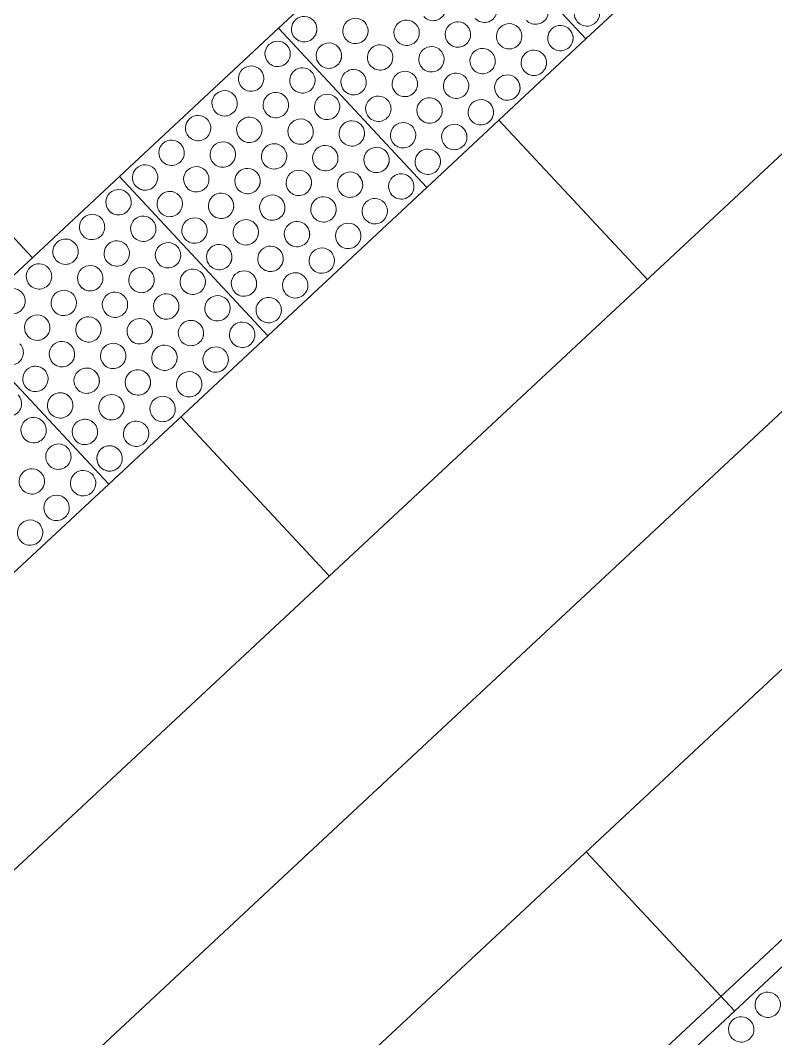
# Model space of a CAD drawing. Header units: millimetres. Extents: x -71377 to 516042, y -145869 to 441446.
# Drawn here: x 280561 to 281602, y 175389 to 176793 of the extents above; entities that cross this region are included whole.
import ezdxf

# ---------------------------------------------------------------- set-up
doc = ezdxf.new("R2010")
doc.units = ezdxf.units.MM
doc.header["$LTSCALE"] = 1000
for name, color, linetype, lineweight in [('A-fnsh', 5, 'Continuous', 5), ('A-hat', 251, 'Continuous', 5), ('A-strs', 7, 'Continuous', 5), ('AA_점형블럭', 8, 'Continuous', 5)]:
    doc.layers.add(name, color=color, linetype=linetype, lineweight=lineweight)

# ---------------------------------------------------------------- blocks, each defined once
blk = doc.blocks.new('점자블럭_원형_개수_ - 점자블럭_원형_개수_-6781048-지반층 배치도')
at = {"layer": 'AA_점형블럭'}
for p, q in [((1200, 0), (1200, 300)), ((1500, 300), (1200, 300)), ((1200, 300), (1200, 0)), ((1500, 0), (1500, 300)), ((1800, 300), (1500, 300)), ((1500, 300), (1500, 0)), ((1800, 0), (1800, 300)), ((2100, 300), (1800, 300)), ((1800, 300), (1800, 0)), ((2100, 0), (2100, 300)), ((2100, 300), (2100, 0)), ((900, 0), (1200, 0)), ((1500, 0), (1800, 0)), ((1800, 0), (2100, 0)), ((2100, 0), (2400, 0)), ((1200, 0), (1500, 0))]:
    blk.add_line(p, q, dxfattribs=at)
for centre, start, end in [((1275, 275), 0, 180), ((1275, 275), 0, 180), ((1275, 275), 0, 180), ((1275, 275), 0, 180), ((1325, 275), 360, 180), ((1325, 275), 360, 180), ((1325, 275), 0, 180), ((1325, 275), 0, 180), ((1375, 275), 0, 180), ((1375, 275), 360, 180), ((1375, 275), 360, 180), ((1375, 275), 360, 180), ((1425, 275), 0, 180), ((1425, 275), 0, 180), ((1425, 275), 0, 180), ((1425, 275), 0, 180), ((1475, 275), 0, 180), ((1475, 275), 360, 180), ((1475, 275), 360, 180), ((1475, 275), 360, 180), ((1525, 275), 0, 180), ((1525, 275), 360, 180), ((1525, 275), 360, 180), ((1525, 275), 0, 180), ((1575, 275), 360, 180), ((1575, 275), 0, 180), ((1575, 275), 0, 180), ((1575, 275), 0, 180), ((1625, 275), 0, 180), ((1625, 275), 0, 180), ((1625, 275), 360, 180), ((1625, 275), 0, 180), ((1675, 275), 360, 180), ((1675, 275), 0, 180), ((1675, 275), 360, 180), ((1675, 275), 0, 180), ((1725, 275), 0, 180), ((1725, 275), 0, 180), ((1725, 275), 0, 180), ((1725, 275), 0, 180), ((1775, 275), 360, 180), ((1775, 275), 360, 180), ((1775, 275), 0, 180), ((1775, 275), 0, 180), ((1825, 275), 0, 180), ((1825, 275), 0, 180), ((1825, 275), 0, 180), ((1825, 275), 0, 180), ((1275, 275), 180, 0), ((1275, 275), 180, 360), ((1275, 275), 300, 360), ((1275, 275), 300, 0), ((1325, 275), 180, 360), ((1325, 275), 180, 210), ((1325, 275), 180, 0), ((1325, 275), 180, 210), ((1325, 275), 300, 0), ((1325, 275), 300, 0), ((1375, 275), 180, 360), ((1375, 275), 180, 210), ((1375, 275), 180, 360), ((1375, 275), 180, 210), ((1375, 275), 300, 360), ((1375, 275), 300, 360), ((1425, 275), 180, 360), ((1425, 275), 180, 210), ((1425, 275), 180, 360), ((1425, 275), 180, 210), ((1425, 275), 300, 0), ((1425, 275), 300, 360), ((1475, 275), 180, 360), ((1475, 275), 180, 210), ((1475, 275), 180, 360), ((1475, 275), 180, 210), ((1475, 275), 300, 360), ((1475, 275), 300, 360), ((1525, 275), 180, 360), ((1525, 275), 180, 210.4483), ((1525, 275), 180, 0), ((1525, 275), 180, 210.4483), ((1525, 275), 300, 360), ((1525, 275), 300, 0), ((1575, 275), 180, 360), ((1575, 275), 180, 210), ((1575, 275), 180, 360), ((1575, 275), 180, 210), ((1575, 275), 300, 0), ((1575, 275), 300, 360), ((1625, 275), 180, 360), ((1625, 275), 180, 210), ((1625, 275), 180, 360), ((1625, 275), 180, 210), ((1625, 275), 300, 360), ((1625, 275), 300, 0), ((1675, 275), 180, 0), ((1675, 275), 180, 210), ((1675, 275), 180, 360), ((1675, 275), 180, 210), ((1675, 275), 300, 0), ((1675, 275), 300, 0), ((1725, 275), 180, 0), ((1725, 275), 180, 210), ((1725, 275), 180, 360), ((1725, 275), 180, 210), ((1725, 275), 300, 0), ((1725, 275), 300, 360), ((1775, 275), 180, 360), ((1775, 275), 180, 210), ((1775, 275), 180, 360), ((1775, 275), 180, 210), ((1775, 275), 300, 360), ((1775, 275), 300, 0), ((1825, 275), 180, 360), ((1825, 275), 180, 210), ((1825, 275), 180, 0), ((1825, 275), 180, 210), ((1825, 275), 285, 360), ((1825, 275), 285, 0), ((1275, 225), 0, 180), ((1275, 225), 0, 180), ((1275, 225), 0, 180), ((1275, 225), 0, 180), ((1325, 225), 360, 180), ((1325, 225), 0, 180), ((1325, 225), 0, 180), ((1325, 225), 0, 180), ((1375, 225), 0, 180), ((1375, 225), 0, 180), ((1375, 225), 360, 180), ((1375, 225), 0, 180), ((1425, 225), 0, 180), ((1425, 225), 0, 180), ((1425, 225), 0, 180), ((1425, 225), 360, 180), ((1475, 225), 0, 180), ((1475, 225), 0, 180), ((1475, 225), 360, 180), ((1475, 225), 360, 180), ((1525, 225), 0, 180), ((1525, 225), 0, 180), ((1525, 225), 360, 180), ((1525, 225), 360, 180), ((1575, 225), 360, 180), ((1575, 225), 360, 180), ((1575, 225), 0, 180), ((1575, 225), 360, 180), ((1625, 225), 0, 180), ((1625, 225), 0, 180), ((1625, 225), 0, 180), ((1625, 225), 0, 180), ((1675, 225), 0, 180), ((1675, 225), 0, 180), ((1675, 225), 0, 180), ((1675, 225), 360, 180), ((1725, 225), 0, 180), ((1725, 225), 0, 180), ((1725, 225), 0, 180), ((1725, 225), 0, 180), ((1775, 225), 360, 180), ((1775, 225), 360, 180), ((1775, 225), 360, 180), ((1775, 225), 360, 180), ((1825, 225), 0, 180), ((1825, 225), 0, 180), ((1825, 225), 0, 180), ((1825, 225), 0, 180), ((1875, 225), 360, 180), ((1875, 225), 360, 180), ((1875, 225), 0, 180), ((1875, 225), 360, 180), ((1225, 225), 180, 360), ((1225, 225), 180, 360), ((1225, 225), 300, 360), ((1225, 225), 300, 360), ((1275, 225), 180, 360), ((1275, 225), 180, 210), ((1275, 225), 180, 360), ((1275, 225), 180, 210), ((1275, 225), 300, 0), ((1275, 225), 300, 0), ((1325, 225), 180, 0), ((1325, 225), 180, 210), ((1325, 225), 180, 360), ((1325, 225), 180, 210), ((1325, 225), 300, 0), ((1325, 225), 300, 360), ((1375, 225), 180, 360), ((1375, 225), 180, 210), ((1375, 225), 180, 360), ((1375, 225), 180, 210), ((1375, 225), 300, 360), ((1375, 225), 300, 0), ((1425, 225), 180, 360), ((1425, 225), 180, 210), ((1425, 225), 180, 360), ((1425, 225), 180, 210), ((1425, 225), 300, 360), ((1425, 225), 300, 360), ((1475, 225), 180, 360), ((1475, 225), 180, 210), ((1475, 225), 180, 360), ((1475, 225), 180, 210), ((1475, 225), 300, 360), ((1475, 225), 300, 360), ((1525, 225), 180, 360), ((1525, 225), 180, 210), ((1525, 225), 180, 360), ((1525, 225), 180, 210), ((1525, 225), 300, 0), ((1525, 225), 300, 0), ((1575, 225), 180, 360), ((1575, 225), 180, 210), ((1575, 225), 180, 360), ((1575, 225), 180, 210), ((1575, 225), 300, 0), ((1575, 225), 300, 360), ((1625, 225), 180, 360), ((1625, 225), 180, 210), ((1625, 225), 180, 360), ((1625, 225), 180, 210), ((1625, 225), 300, 360), ((1625, 225), 300, 360), ((1675, 225), 180, 360), ((1675, 225), 180, 210), ((1675, 225), 180, 0), ((1675, 225), 180, 210), ((1675, 225), 300, 0), ((1675, 225), 300, 0), ((1725, 225), 180, 360), ((1725, 225), 180, 210), ((1725, 225), 180, 0), ((1725, 225), 180, 210), ((1725, 225), 300, 360), ((1725, 225), 300, 0), ((1775, 225), 180, 0), ((1775, 225), 180, 210), ((1775, 225), 180, 360), ((1775, 225), 180, 210), ((1775, 225), 300, 0), ((1775, 225), 300, 0), ((1825, 225), 180, 0), ((1825, 225), 180, 210), ((1825, 225), 180, 0), ((1825, 225), 180, 210), ((1825, 225), 285, 0), ((1825, 225), 285, 0), ((1875, 225), 180, 360), ((1875, 225), 180, 210), ((1875, 225), 180, 360), ((1875, 225), 180, 210), ((1875, 225), 285, 360), ((1875, 225), 285, 0), ((1225, 175), 360, 180), ((1225, 175), 90, 180), ((1225, 175), 0, 180), ((1225, 175), 90, 180), ((1225, 175), 360, 60), ((1225, 175), 0, 60), ((1275, 175), 360, 180), ((1275, 175), 360, 180), ((1275, 175), 360, 180), ((1275, 175), 360, 180), ((1325, 175), 0, 180), ((1325, 175), 0, 180), ((1325, 175), 0, 180), ((1325, 175), 0, 180), ((1375, 175), 0, 180), ((1375, 175), 0, 180), ((1375, 175), 0, 180), ((1375, 175), 0, 180), ((1425, 175), 0, 180), ((1425, 175), 360, 180), ((1425, 175), 360, 180), ((1425, 175), 360, 180), ((1475, 175), 0, 180), ((1475, 175), 0, 180), ((1475, 175), 0, 180), ((1475, 175), 0, 180), ((1525, 175), 360, 180), ((1525, 175), 0, 180), ((1525, 175), 0, 180), ((1525, 175), 360, 180), ((1575, 175), 0, 180), ((1575, 175), 360, 180), ((1575, 175), 0, 180), ((1575, 175), 0, 180), ((1625, 175), 0, 180), ((1625, 175), 0, 180), ((1625, 175), 0, 180), ((1625, 175), 0, 180), ((1675, 175), 0, 180), ((1675, 175), 0, 180), ((1675, 175), 360, 180), ((1675, 175), 0, 180), ((1725, 175), 0, 180), ((1725, 175), 0, 180), ((1725, 175), 360, 180), ((1725, 175), 0, 180), ((1775, 175), 0, 180), ((1775, 175), 360, 180), ((1775, 175), 0, 180), ((1775, 175), 360, 180), ((1825, 175), 0, 180), ((1825, 175), 0, 180), ((1825, 175), 0, 180), ((1825, 175), 360, 180), ((1875, 175), 0, 180), ((1875, 175), 0, 180), ((1875, 175), 360, 180), ((1875, 175), 0, 180), ((1925, 175), 360, 180), ((1925, 175), 0, 180), ((1925, 175), 0, 180), ((1925, 175), 0, 180), ((1175, 175), 180, 360), ((1175, 175), 180, 0), ((1175, 175), 180, 360), ((1175, 175), 180, 0), ((1225, 175), 180, 360), ((1225, 175), 180, 210), ((1225, 175), 180, 360), ((1225, 175), 180, 210), ((1225, 175), 300, 0), ((1225, 175), 300, 360), ((1275, 175), 180, 360), ((1275, 175), 180, 210), ((1275, 175), 180, 360), ((1275, 175), 180, 210), ((1275, 175), 285, 360), ((1275, 175), 285, 360), ((1325, 175), 180, 0), ((1325, 175), 180, 210), ((1325, 175), 180, 360), ((1325, 175), 180, 210), ((1325, 175), 285, 0), ((1325, 175), 285, 0), ((1375, 175), 180, 360), ((1375, 175), 180, 210), ((1375, 175), 180, 360), ((1375, 175), 180, 210), ((1375, 175), 300, 360), ((1375, 175), 300, 0), ((1425, 175), 180, 360), ((1425, 175), 180, 210), ((1425, 175), 180, 360), ((1425, 175), 180, 210), ((1425, 175), 300, 0), ((1425, 175), 300, 360), ((1475, 175), 180, 360), ((1475, 175), 180, 210), ((1475, 175), 180, 360), ((1475, 175), 180, 210), ((1475, 175), 300, 0), ((1475, 175), 300, 0), ((1525, 175), 180, 360), ((1525, 175), 180, 210), ((1525, 175), 180, 360), ((1525, 175), 180, 210), ((1525, 175), 300, 360), ((1525, 175), 300, 360), ((1575, 175), 180, 360), ((1575, 175), 180, 210), ((1575, 175), 180, 360), ((1575, 175), 180, 210), ((1575, 175), 285, 0), ((1575, 175), 285, 360), ((1625, 175), 180, 360), ((1625, 175), 180, 210), ((1625, 175), 180, 0), ((1625, 175), 180, 210), ((1625, 175), 285, 360), ((1625, 175), 285, 0), ((1675, 175), 180, 360), ((1675, 175), 180, 210), ((1675, 175), 180, 360), ((1675, 175), 180, 210), ((1675, 175), 300, 360), ((1675, 175), 300, 0), ((1725, 175), 180, 0), ((1725, 175), 180, 210), ((1725, 175), 180, 360), ((1725, 175), 180, 210), ((1725, 175), 300, 0), ((1725, 175), 300, 0), ((1775, 175), 180, 360), ((1775, 175), 180, 210), ((1775, 175), 180, 360), ((1775, 175), 180, 210), ((1775, 175), 300, 360), ((1775, 175), 300, 0), ((1825, 175), 180, 360), ((1825, 175), 180, 210), ((1825, 175), 180, 360), ((1825, 175), 180, 210), ((1825, 175), 300, 360), ((1825, 175), 300, 0), ((1875, 175), 180, 360), ((1875, 175), 180, 210), ((1875, 175), 180, 0), ((1875, 175), 180, 210), ((1875, 175), 300, 0), ((1875, 175), 300, 360), ((1925, 175), 180, 360), ((1925, 175), 180, 210), ((1925, 175), 180, 360), ((1925, 175), 180, 210), ((1925, 175), 300, 360), ((1925, 175), 300, 0), ((1975, 175), 180, 360), ((1975, 175), 180, 360), ((1175, 125), 0, 180), ((1175, 125), 0, 180), ((1175, 125), 0, 180), ((1175, 125), 0, 180), ((1225, 125), 0, 180), ((1225, 125), 90, 180), ((1225, 125), 0, 180), ((1225, 125), 90, 180), ((1275, 125), 360, 180), ((1275, 125), 360, 180), ((1275, 125), 360, 180), ((1275, 125), 0, 180), ((1325, 125), 0, 180), ((1325, 125), 0, 180), ((1325, 125), 0, 180), ((1325, 125), 0, 180), ((1375, 125), 0, 180), ((1375, 125), 0, 180), ((1375, 125), 0, 180), ((1375, 125), 360, 180), ((1425, 125), 0, 180), ((1425, 125), 0, 180), ((1425, 125), 0, 180), ((1425, 125), 0, 180), ((1475, 125), 0, 180), ((1475, 125), 0, 180), ((1475, 125), 360, 180), ((1475, 125), 360, 180), ((1525, 125), 360, 180), ((1525, 125), 0, 180), ((1525, 125), 360, 180), ((1525, 125), 360, 180), ((1575, 125), 0, 180), ((1575, 125), 0, 180), ((1575, 125), 0, 180), ((1575, 125), 0, 180), ((1625, 125), 0, 180), ((1625, 125), 0, 180), ((1625, 125), 0, 180), ((1625, 125), 0, 180), ((1675, 125), 0, 180), ((1675, 125), 0, 180), ((1675, 125), 0, 180), ((1675, 125), 360, 180), ((1725, 125), 360, 180), ((1725, 125), 0, 180), ((1725, 125), 360, 180), ((1725, 125), 360, 180), ((1775, 125), 360, 180), ((1775, 125), 360, 180), ((1775, 125), 0, 180), ((1775, 125), 360, 180), ((1825, 125), 360, 180), ((1825, 125), 360, 180), ((1825, 125), 0, 180), ((1825, 125), 0, 180), ((1875, 125), 0, 180), ((1875, 125), 0, 180), ((1875, 125), 0, 180), ((1875, 125), 0, 180), ((1925, 125), 0, 180), ((1925, 125), 0, 180), ((1925, 125), 0, 180), ((1925, 125), 0, 180), ((1975, 125), 0, 180), ((1975, 125), 0, 180), ((1975, 125), 0, 180), ((1975, 125), 0, 180), ((1225, 125), 0, 60), ((1225, 125), 0, 60), ((1175, 125), 180, 360), ((1175, 125), 180, 360), ((1175, 125), 180, 360), ((1175, 125), 180, 360), ((1225, 125), 180, 360), ((1225, 125), 180, 360), ((1225, 125), 180, 360), ((1225, 125), 180, 360), ((1275, 125), 180, 360), ((1275, 125), 180, 210), ((1275, 125), 180, 360), ((1275, 125), 180, 210), ((1275, 125), 285, 360), ((1275, 125), 285, 360), ((1325, 125), 180, 360), ((1325, 125), 180, 210), ((1325, 125), 180, 360), ((1325, 125), 180, 210), ((1325, 125), 285, 360), ((1325, 125), 285, 360), ((1375, 125), 180, 360), ((1375, 125), 180, 210), ((1375, 125), 180, 360), ((1375, 125), 180, 210), ((1375, 125), 285, 360), ((1375, 125), 285, 360), ((1425, 125), 180, 360), ((1425, 125), 180, 210), ((1425, 125), 180, 360), ((1425, 125), 180, 210), ((1425, 125), 285, 0), ((1425, 125), 285, 0), ((1475, 125), 180, 360), ((1475, 125), 180, 210), ((1475, 125), 180, 360), ((1475, 125), 180, 210), ((1475, 125), 285, 360), ((1475, 125), 285, 360), ((1525, 125), 180, 360), ((1525, 125), 180, 210), ((1525, 125), 180, 360), ((1525, 125), 180, 210), ((1525, 125), 285, 360), ((1525, 125), 285, 360), ((1575, 125), 180, 0), ((1575, 125), 180, 210), ((1575, 125), 180, 0), ((1575, 125), 180, 210), ((1575, 125), 285, 0), ((1575, 125), 285, 0), ((1625, 125), 180, 360), ((1625, 125), 180, 210), ((1625, 125), 180, 360), ((1625, 125), 180, 210), ((1625, 125), 285, 0), ((1625, 125), 285, 360), ((1675, 125), 180, 360), ((1675, 125), 180, 210), ((1675, 125), 180, 360), ((1675, 125), 180, 210), ((1675, 125), 285, 0), ((1675, 125), 285, 360), ((1725, 125), 180, 360), ((1725, 125), 180, 210), ((1725, 125), 180, 360), ((1725, 125), 180, 210), ((1725, 125), 285, 360), ((1725, 125), 285, 360), ((1775, 125), 180, 360), ((1775, 125), 180, 210), ((1775, 125), 180, 360), ((1775, 125), 180, 210), ((1775, 125), 285, 360), ((1775, 125), 285, 360), ((1825, 125), 180, 360), ((1825, 125), 180, 210), ((1825, 125), 180, 360), ((1825, 125), 180, 210), ((1825, 125), 300, 360), ((1825, 125), 300, 360), ((1875, 125), 180, 0), ((1875, 125), 180, 210), ((1875, 125), 180, 0), ((1875, 125), 180, 210), ((1875, 125), 300, 0), ((1875, 125), 300, 0), ((1925, 125), 180, 360), ((1925, 125), 180, 210), ((1925, 125), 180, 0), ((1925, 125), 180, 210), ((1925, 125), 300, 360), ((1925, 125), 300, 0), ((1975, 125), 180, 360), ((1975, 125), 180, 210), ((1975, 125), 180, 360), ((1975, 125), 180, 210), ((1975, 125), 300, 360), ((1975, 125), 300, 0), ((2025, 125), 180, 360), ((2025, 125), 180, 210), ((2025, 125), 180, 0), ((2025, 125), 180, 210), ((1125, 75), 0, 180), ((1125, 75), 0, 180), ((1125, 75), 0, 180), ((1125, 75), 0, 180), ((1175, 75), 360, 180), ((1175, 75), 0, 180), ((1175, 75), 0, 180), ((1175, 75), 0, 180), ((1225, 75), 0, 180), ((1225, 75), 90, 180), ((1225, 75), 0, 180), ((1225, 75), 90, 180), ((1225, 75), 0, 60), ((1225, 75), 0, 60), ((1275, 75), 360, 180), ((1275, 75), 360, 180), ((1275, 75), 360, 180), ((1275, 75), 360, 180), ((1325, 75), 0, 180), ((1325, 75), 0, 180), ((1325, 75), 360, 180), ((1325, 75), 360, 180), ((1375, 75), 0, 180), ((1375, 75), 0, 180), ((1375, 75), 0, 180), ((1375, 75), 0, 180), ((1425, 75), 360, 180), ((1425, 75), 0, 180), ((1425, 75), 0, 180), ((1425, 75), 0, 180), ((1475, 75), 360, 180), ((1475, 75), 360, 180), ((1475, 75), 0, 180), ((1475, 75), 0, 180), ((1525, 75), 0, 180), ((1525, 75), 0, 180), ((1525, 75), 0, 180), ((1525, 75), 0, 180), ((1575, 75), 0, 180), ((1575, 75), 0, 180), ((1575, 75), 0, 180), ((1575, 75), 0, 180), ((1625, 75), 0, 180), ((1625, 75), 0, 180), ((1625, 75), 0, 180), ((1625, 75), 0, 180), ((1675, 75), 360, 180), ((1675, 75), 0, 180), ((1675, 75), 0, 180), ((1675, 75), 0, 180), ((1725, 75), 0, 180), ((1725, 75), 360, 180), ((1725, 75), 360, 180), ((1725, 75), 360, 180), ((1775, 75), 0, 180), ((1775, 75), 0, 180), ((1775, 75), 0, 180), ((1775, 75), 0, 180), ((1825, 75), 360, 180), ((1825, 75), 360, 180), ((1825, 75), 360, 180), ((1825, 75), 360, 180), ((1875, 75), 360, 180), ((1875, 75), 0, 180), ((1875, 75), 0, 180), ((1875, 75), 0, 180), ((1925, 75), 0, 180), ((1925, 75), 0, 180), ((1925, 75), 360, 180), ((1925, 75), 360, 180), ((1975, 75), 360, 180), ((1975, 75), 0, 180), ((1975, 75), 0, 180), ((1975, 75), 0, 180), ((2025, 75), 0, 180), ((2025, 75), 0, 180), ((2025, 75), 0, 180), ((2025, 75), 0, 180), ((1125, 75), 180, 360), ((1125, 75), 180, 0), ((1125, 75), 180, 360), ((1125, 75), 180, 360), ((1175, 75), 180, 360), ((1175, 75), 180, 360), ((1175, 75), 180, 360), ((1175, 75), 180, 360), ((1225, 75), 180, 360), ((1225, 75), 180, 0), ((1225, 75), 180, 360), ((1225, 75), 180, 0), ((1275, 75), 180, 360), ((1275, 75), 180, 210), ((1275, 75), 180, 360), ((1275, 75), 180, 210), ((1275, 75), 285, 360), ((1275, 75), 285, 360), ((1325, 75), 180, 360), ((1325, 75), 180, 210), ((1325, 75), 180, 360), ((1325, 75), 180, 210), ((1325, 75), 285, 0), ((1325, 75), 285, 360), ((1375, 75), 180, 360), ((1375, 75), 180, 210), ((1375, 75), 180, 360), ((1375, 75), 180, 210), ((1375, 75), 285, 360), ((1375, 75), 285, 0), ((1425, 75), 180, 360), ((1425, 75), 180, 210), ((1425, 75), 180, 0), ((1425, 75), 180, 210), ((1425, 75), 285, 360), ((1425, 75), 285, 360), ((1475, 75), 180, 360), ((1475, 75), 180, 210), ((1475, 75), 180, 360), ((1475, 75), 180, 210), ((1475, 75), 285, 360), ((1475, 75), 285, 360), ((1525, 75), 180, 360), ((1525, 75), 180, 210), ((1525, 75), 180, 360), ((1525, 75), 180, 210), ((1525, 75), 285, 360), ((1525, 75), 285, 360), ((1575, 75), 180, 360), ((1575, 75), 180, 210), ((1575, 75), 180, 360), ((1575, 75), 180, 210), ((1575, 75), 285, 360), ((1575, 75), 285, 360), ((1625, 75), 180, 360), ((1625, 75), 180, 210), ((1625, 75), 180, 360), ((1625, 75), 180, 210), ((1625, 75), 285, 0), ((1625, 75), 285, 360), ((1675, 75), 180, 0), ((1675, 75), 180, 210), ((1675, 75), 180, 0), ((1675, 75), 180, 210), ((1675, 75), 285, 0), ((1675, 75), 285, 0), ((1725, 75), 180, 360), ((1725, 75), 180, 210), ((1725, 75), 180, 360), ((1725, 75), 180, 210), ((1725, 75), 285, 360), ((1725, 75), 285, 360), ((1775, 75), 180, 0), ((1775, 75), 180, 210), ((1775, 75), 180, 360), ((1775, 75), 180, 210), ((1775, 75), 285, 360), ((1775, 75), 285, 360), ((1825, 75), 180, 360), ((1825, 75), 180, 210), ((1825, 75), 180, 360), ((1825, 75), 180, 210), ((1825, 75), 300, 360), ((1825, 75), 300, 360), ((1875, 75), 180, 0), ((1875, 75), 180, 210), ((1875, 75), 180, 0), ((1875, 75), 180, 210), ((1875, 75), 300, 0), ((1875, 75), 300, 0), ((1925, 75), 180, 360), ((1925, 75), 180, 210), ((1925, 75), 180, 360), ((1925, 75), 180, 210), ((1925, 75), 300, 360), ((1925, 75), 300, 360), ((1975, 75), 180, 0), ((1975, 75), 180, 210), ((1975, 75), 180, 0), ((1975, 75), 180, 210), ((1975, 75), 300, 0), ((1975, 75), 300, 0), ((2025, 75), 180, 0), ((2025, 75), 180, 210), ((2025, 75), 180, 360), ((2025, 75), 180, 210), ((2025, 75), 300, 0), ((2025, 75), 300, 360), ((2075, 75), 180, 360), ((2075, 75), 180, 210), ((2075, 75), 180, 0), ((2075, 75), 180, 210), ((1075, 25), 360, 180), ((1075, 25), 0, 180), ((1075, 25), 360, 180), ((1075, 25), 0, 180), ((1125, 25), 0, 180), ((1125, 25), 0, 180), ((1125, 25), 0, 180), ((1125, 25), 0, 180), ((1175, 25), 0, 180), ((1175, 25), 0, 180), ((1175, 25), 0, 180), ((1175, 25), 0, 180), ((1225, 25), 0, 180), ((1225, 25), 75, 180), ((1225, 25), 0, 180), ((1225, 25), 75, 180), ((1275, 25), 360, 180), ((1275, 25), 0, 180), ((1275, 25), 360, 180), ((1275, 25), 0, 180), ((1325, 25), 0, 180), ((1325, 25), 0, 180), ((1325, 25), 0, 180), ((1325, 25), 0, 180), ((1375, 25), 360, 180), ((1375, 25), 360, 180), ((1375, 25), 360, 180), ((1375, 25), 360, 180), ((1425, 25), 0, 180), ((1425, 25), 0, 180), ((1425, 25), 0, 180), ((1425, 25), 0, 180), ((1475, 25), 0, 180), ((1475, 25), 0, 180), ((1475, 25), 0, 180), ((1475, 25), 0, 180), ((1525, 25), 0, 180), ((1525, 25), 0, 180), ((1525, 25), 0, 180), ((1525, 25), 0, 180), ((1575, 25), 360, 180), ((1575, 25), 360, 180), ((1575, 25), 360, 180), ((1575, 25), 0, 180), ((1625, 25), 0, 180), ((1625, 25), 0, 180), ((1625, 25), 0, 180), ((1625, 25), 0, 180), ((1675, 25), 0, 180), ((1675, 25), 360, 180), ((1675, 25), 0, 180), ((1675, 25), 360, 180), ((1725, 25), 0, 180), ((1725, 25), 0, 180), ((1725, 25), 0, 180), ((1725, 25), 0, 180), ((1775, 25), 360, 180), ((1775, 25), 0, 180), ((1775, 25), 0, 180), ((1775, 25), 0, 180), ((1825, 25), 0, 180), ((1825, 25), 0, 180), ((1825, 25), 0, 180), ((1825, 25), 0, 180), ((1875, 25), 0, 180), ((1875, 25), 0, 180), ((1875, 25), 0, 180), ((1875, 25), 0, 180), ((1925, 25), 360, 180), ((1925, 25), 360, 180), ((1925, 25), 360, 180), ((1925, 25), 360, 180), ((1975, 25), 0, 180), ((1975, 25), 0, 180), ((1975, 25), 0, 180), ((1975, 25), 360, 180), ((2025, 25), 360, 180), ((2025, 25), 360, 180), ((2025, 25), 0, 180), ((2025, 25), 360, 180), ((2075, 25), 0, 180), ((2075, 25), 0, 180), ((2075, 25), 0, 180), ((2075, 25), 0, 180), ((2125, 25), 0, 180), ((2125, 25), 0, 180), ((2125, 25), 0, 180), ((2125, 25), 0, 180), ((1225, 25), 0, 60), ((1225, 25), 0, 60), ((1075, 25), 180, 360), ((1075, 25), 180, 360), ((1075, 25), 180, 360), ((1075, 25), 180, 360), ((1125, 25), 180, 360), ((1125, 25), 180, 360), ((1125, 25), 180, 360), ((1125, 25), 180, 360), ((1175, 25), 180, 360), ((1175, 25), 180, 0), ((1175, 25), 180, 360), ((1175, 25), 180, 0), ((1225, 25), 180, 360), ((1225, 25), 180, 285), ((1225, 25), 180, 360), ((1225, 25), 180, 285), ((1225, 25), 300, 0), ((1225, 25), 300, 0), ((1275, 25), 180, 0), ((1275, 25), 180, 210), ((1275, 25), 180, 360), ((1275, 25), 180, 210), ((1275, 25), 300, 0), ((1275, 25), 300, 0), ((1325, 25), 180, 360), ((1325, 25), 180, 210), ((1325, 25), 180, 0), ((1325, 25), 180, 210), ((1325, 25), 300, 0), ((1325, 25), 300, 0), ((1375, 25), 180, 360), ((1375, 25), 180, 210), ((1375, 25), 180, 360), ((1375, 25), 180, 210), ((1375, 25), 300, 360), ((1375, 25), 300, 0), ((1425, 25), 180, 360), ((1425, 25), 180, 210), ((1425, 25), 180, 360), ((1425, 25), 180, 210), ((1425, 25), 300, 360), ((1425, 25), 300, 360), ((1475, 25), 180, 360), ((1475, 25), 180, 210), ((1475, 25), 180, 360), ((1475, 25), 180, 210), ((1475, 25), 300, 0), ((1475, 25), 300, 0), ((1525, 25), 180, 360), ((1525, 25), 180, 210), ((1525, 25), 180, 360), ((1525, 25), 180, 210), ((1525, 25), 300, 0), ((1525, 25), 300, 0), ((1575, 25), 180, 360), ((1575, 25), 180, 210), ((1575, 25), 180, 360), ((1575, 25), 180, 210), ((1575, 25), 300, 0), ((1575, 25), 300, 360), ((1625, 25), 180, 360), ((1625, 25), 180, 210), ((1625, 25), 180, 360), ((1625, 25), 180, 210), ((1625, 25), 300, 360), ((1625, 25), 300, 360), ((1675, 25), 180, 360), ((1675, 25), 180, 210), ((1675, 25), 180, 360), ((1675, 25), 180, 210), ((1675, 25), 300, 360), ((1675, 25), 300, 360), ((1725, 25), 180, 0), ((1725, 25), 180, 210), ((1725, 25), 180, 360), ((1725, 25), 180, 210), ((1725, 25), 300, 0), ((1725, 25), 300, 0), ((1775, 25), 180, 0), ((1775, 25), 180, 210), ((1775, 25), 180, 360), ((1775, 25), 180, 210), ((1775, 25), 300, 0), ((1775, 25), 300, 360), ((1825, 25), 180, 0), ((1825, 25), 180, 210), ((1825, 25), 180, 0), ((1825, 25), 180, 210), ((1825, 25), 285, 0), ((1825, 25), 285, 0), ((1875, 25), 180, 360), ((1875, 25), 180, 210), ((1875, 25), 180, 360), ((1875, 25), 180, 210), ((1875, 25), 285, 360), ((1875, 25), 285, 360), ((1925, 25), 180, 360), ((1925, 25), 180, 210), ((1925, 25), 180, 360), ((1925, 25), 180, 210), ((1925, 25), 285, 360), ((1925, 25), 285, 360), ((1975, 25), 180, 360), ((1975, 25), 180, 210), ((1975, 25), 180, 360), ((1975, 25), 180, 210), ((1975, 25), 285, 0), ((1975, 25), 285, 360), ((2025, 25), 180, 360), ((2025, 25), 180, 210), ((2025, 25), 180, 360), ((2025, 25), 180, 210), ((2025, 25), 285, 360), ((2025, 25), 285, 360), ((2075, 25), 180, 0), ((2075, 25), 180, 210), ((2075, 25), 180, 360), ((2075, 25), 180, 210), ((2075, 25), 285, 0), ((2075, 25), 285, 360), ((2125, 25), 180, 0), ((2125, 25), 180, 210), ((2125, 25), 180, 360), ((2125, 25), 180, 210)]:
    blk.add_arc(centre, 17.5, start, end, dxfattribs=at)
blk = doc.blocks.new('점자블럭_원형_개수_ - 점자블럭_원형_개수_-V142-지반층 배치도')
at = {"layer": 'AA_점형블럭'}
blk.add_line((1500, 300), (1200, 300), dxfattribs=at)
for centre, start, end in [((1325, 275), 360, 180), ((1325, 275), 360, 180), ((1325, 275), 0, 180), ((1325, 275), 0, 180), ((1375, 275), 0, 180), ((1375, 275), 360, 180), ((1375, 275), 360, 180), ((1375, 275), 360, 180), ((1325, 275), 180, 360), ((1325, 275), 180, 210), ((1325, 275), 180, 0), ((1325, 275), 180, 210), ((1325, 275), 300, 0), ((1325, 275), 300, 0), ((1375, 275), 180, 360), ((1375, 275), 180, 210), ((1375, 275), 180, 360), ((1375, 275), 180, 210)]:
    blk.add_arc(centre, 17.5, start, end, dxfattribs=at)

msp = doc.modelspace()

# ---------------------------------------------------------------- hatches: boundary and pattern name
at = {"layer": 'A-hat'}
h = msp.add_hatch(dxfattribs=at)
h.set_pattern_fill('FP_42', color=256, scale=1000, style=0, pattern_type=2)
h.set_pattern_definition([(133, (279101.14, 178927.9), (-438.81, -409.2), []), (223, (279101.14, 178927.9), (409.2, -438.81), [])])
h.paths.add_polyline_path([(279874.3, 174989.8), (279906.5, 175019.8), (279714.8, 175225.3), (279751.4, 175259.4), (279943, 175053.9), (282709, 177633.3), (282517.4, 177838.8), (282553.9, 177872.9), (282745.6, 177667.4), (282777.8, 177697.4), (281765, 178783.4), (282591.4, 179554.1), (279065.5, 183335.2), (277690.5, 182053), (277445, 182316.3), (276413.8, 181354.7), (276277.4, 181501), (275399.8, 180682.6), (275536.2, 180536.3), (275474, 180478.3), (276156, 179747), (275552.7, 179184.3), (278546.6, 175973.7), (278766, 176178.3), (279846.3, 175019.8)])
h.paths.add_polyline_path([(279805, 175335.4), (279600.4, 175554.8), (282233.3, 178010), (282437.9, 177790.6), (279906.5, 175430)])
h.paths.add_polyline_path([(281712, 179698), (281302.8, 180136.8), (281522.2, 180341.4), (281931.4, 179902.6), (281728.1, 179713)])
h.paths.add_polyline_path([(281087.1, 180441.5), (280473.3, 181099.7), (280692.7, 181304.3), (281306.5, 180646.1), (281101.9, 180455.3)])
h = msp.add_hatch(dxfattribs=at)
h.set_pattern_fill('FP_43', color=256, scale=1000, style=0, pattern_type=2)
h.set_pattern_definition([(223, (282872.77, 177522.6), (409.2, -438.81), []), (313, (282872.77, 177522.6), (438.81, 409.2), [])])
h.paths.add_polyline_path([(280452.7, 174434), (280392.6, 174498.5), (280392.6, 174434)])
h.paths.add_polyline_path([(281456.5, 173293.1), (282268.3, 174050.1), (282404.7, 173903.8), (283721.2, 175131.4), (283584.8, 175277.7), (284506.3, 176137), (283483.3, 177234.1), (283337, 177097.7), (283132.4, 177317.1), (283100.2, 177287.1), (283291.9, 177081.5), (283255.3, 177047.4), (283063.7, 177253), (280297.7, 174673.6), (280489.3, 174468.1), (280452.7, 174434), (280392.6, 174434), (281437.4, 173313.6)])
h.paths.add_polyline_path([(280773.4, 174296.9), (280568.8, 174516.3), (283201.7, 176971.5), (283406.3, 176752.1), (280810.8, 174331.7)])
h.paths.add_polyline_path([(280392.6, 174434), (280392.6, 174498.5), (280261.1, 174639.5), (280228.9, 174609.5), (280282.9, 174551.6)])

# ---------------------------------------------------------------- linework, layer by layer
at = {"layer": 'A-fnsh'}
msp.add_line((279943, 175053.9), (282709, 177633.3), dxfattribs=at)
at = {"layer": 'A-strs'}
for p, q in [((279943, 175053.9), (282709, 177633.3)), ((280120.4, 174863.8), (282886.3, 177443.1)), ((280120.4, 174863.8), (282886.3, 177443.1)), ((280297.7, 174673.6), (283063.7, 177253)), ((280297.7, 174673.6), (283063.7, 177253))]:
    msp.add_line(p, q, dxfattribs=at)

# ---------------------------------------------------------------- block references
at = {"layer": 'AA_점형블럭', "rotation": 43.00000124847565}
for name, p in [('점자블럭_원형_개수_ - 점자블럭_원형_개수_-6781048-지반층 배치도', (279805, 175335.4)), ('점자블럭_원형_개수_ - 점자블럭_원형_개수_-V142-지반층 배치도', (280773.4, 174296.9))]:
    msp.add_blockref(name, p, dxfattribs=at)

doc.saveas('drawing.dxf')
